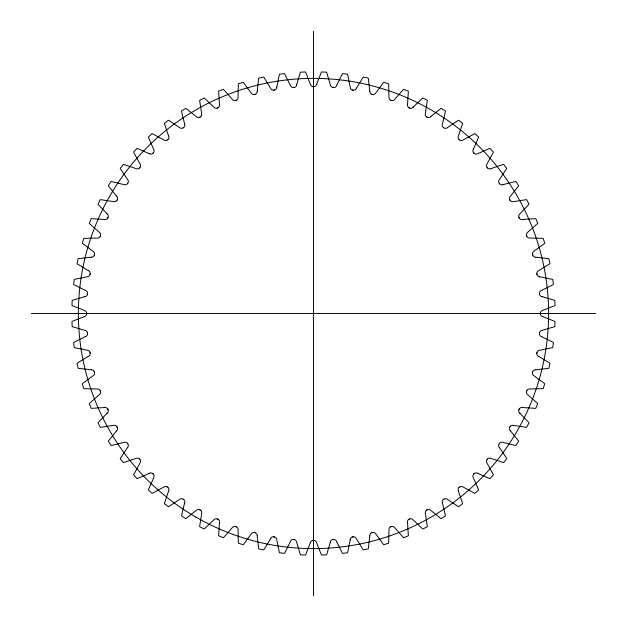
<?xml version="1.0" encoding="UTF-8"?>
<svg xmlns="http://www.w3.org/2000/svg" width="627" height="627" viewBox="0 0 627 627"><rect width="100%" height="100%" fill="white"/><g stroke="black" fill="none" stroke-linecap="round" stroke-linejoin="round"><path stroke-width="0.94" d="M86.542 313.751L86.542 313.249M540.458 313.187L540.458 313.813M257.195 91.221L258.669 78.148A241.654 241.654 0 0 1 263.732 77.027L270.59 88.258A3.268 3.268 0 0 0 273.85 90.217M369.805 535.779L368.331 548.852A241.654 241.654 0 0 1 363.268 549.973L356.41 538.742A3.268 3.268 0 0 0 353.15 536.783M87.427 293.405L87.38 293.969M539.573 333.595L539.628 332.968M276.789 87.161L279.383 74.26A241.654 241.654 0 0 1 284.533 73.586L290.379 85.374M350.211 539.839L347.617 552.74A241.654 241.654 0 0 1 342.467 553.414L336.621 541.626M219.458 522.628L218.627 535.756A241.654 241.654 0 0 0 223.424 537.739L232.123 527.871A3.268 3.268 0 0 1 235.681 526.5M407.542 104.372L408.373 91.244A241.654 241.654 0 0 0 403.576 89.261L394.877 99.129A3.268 3.268 0 0 1 391.373 100.516M90.029 273.842L89.935 274.399M536.955 353.22L537.065 352.601M296.649 84.825L300.364 72.199A241.654 241.654 0 0 1 305.553 71.972L310.349 84.222A3.268 3.268 0 0 0 313.226 86.73M330.351 542.175L326.636 554.801A241.654 241.654 0 0 1 321.447 555.028L316.651 542.778A3.268 3.268 0 0 0 313.774 540.27M94.356 254.452L94.191 255.064M532.644 372.548L532.809 371.936M316.651 84.222L321.447 71.972A241.654 241.654 0 0 1 326.636 72.199L330.351 84.825A3.268 3.268 0 0 0 332.992 87.568M310.349 542.778L305.553 555.028A241.654 241.654 0 0 1 300.364 554.801L296.649 542.175A3.268 3.268 0 0 0 294.008 539.432M184.573 503.12L181.477 515.903A241.654 241.654 0 0 0 185.851 518.694L196.133 510.488A3.268 3.268 0 0 1 199.88 509.751M100.312 235.642L100.116 236.167M526.664 391.42L526.884 390.833M336.621 85.374L342.467 73.586A241.654 241.654 0 0 1 347.617 74.26L350.211 87.161A3.268 3.268 0 0 0 352.609 90.123M290.379 541.626L284.533 553.414A241.654 241.654 0 0 1 279.383 552.74L276.789 539.839A3.268 3.268 0 0 0 274.391 536.877M168.538 491.16L164.337 503.63A241.654 241.654 0 0 0 168.459 506.788L179.416 499.507A3.268 3.268 0 0 1 183.202 499.108M107.938 217.295L107.672 217.867M519.062 409.705L519.328 409.133M356.41 88.258L363.268 77.027A241.654 241.654 0 0 1 368.331 78.148L369.805 91.221M270.59 538.742L263.732 549.973A241.654 241.654 0 0 1 258.669 548.852L257.195 535.779M473.401 149.155L478.667 137.094A241.654 241.654 0 0 0 474.835 133.59L463.29 139.892A3.268 3.268 0 0 1 459.52 139.993M117.069 199.801L116.818 200.24M509.9 427.253L510.213 426.705M127.728 183.115L127.406 183.578M499.233 443.94L499.594 443.422M127.493 447.584L120.212 458.541A241.654 241.654 0 0 0 123.37 462.663L135.84 458.462A3.268 3.268 0 0 1 139.609 459.058M139.837 167.37L139.437 167.856M487.163 459.63L487.563 459.144M413.248 107.037L422.778 97.961A241.654 241.654 0 0 1 427.379 100.359L425.412 113.369A3.268 3.268 0 0 0 426.65 116.975M116.512 430.867L108.306 441.149A241.654 241.654 0 0 0 111.097 445.523L123.88 442.427A3.268 3.268 0 0 1 127.579 443.344M153.192 152.839L152.839 153.192M473.761 474.208L474.208 473.761M430.867 116.512L441.149 108.306A241.654 241.654 0 0 1 445.523 111.097L442.427 123.88A3.268 3.268 0 0 0 443.344 127.579M107.037 413.248L97.961 422.778A241.654 241.654 0 0 0 100.359 427.379L113.369 425.412A3.268 3.268 0 0 1 116.975 426.65M167.856 139.437L167.37 139.837M459.144 487.563L459.63 487.163M447.584 127.493L458.541 120.212A241.654 241.654 0 0 1 462.663 123.37L458.462 135.84A3.268 3.268 0 0 0 459.058 139.609M183.578 127.406L183.115 127.728M443.422 499.594L443.94 499.233M200.24 116.818L199.801 117.069M426.705 510.213L427.253 509.9M149.155 473.401L137.094 478.667A241.654 241.654 0 0 1 133.59 474.835L139.892 463.29A3.268 3.268 0 0 0 139.993 459.52M88.258 356.41L77.027 363.268A241.654 241.654 0 0 0 78.148 368.331L91.221 369.805M217.867 107.672L217.295 107.938M409.133 519.328L409.705 519.062M491.16 168.538L503.63 164.337A241.654 241.654 0 0 1 506.788 168.459L499.507 179.416A3.268 3.268 0 0 0 499.108 183.202M85.374 336.621L73.586 342.467A241.654 241.654 0 0 0 74.26 347.617L87.161 350.211A3.268 3.268 0 0 1 90.123 352.609M541.626 290.379L553.414 284.533A241.654 241.654 0 0 0 552.74 279.383L539.839 276.789M236.167 100.116L235.642 100.312M390.833 526.884L391.42 526.664M503.12 184.573L515.903 181.477A241.654 241.654 0 0 1 518.694 185.851L510.488 196.133A3.268 3.268 0 0 0 509.751 199.88M84.222 316.651L71.972 321.447A241.654 241.654 0 0 0 72.199 326.636L84.825 330.351A3.268 3.268 0 0 1 87.568 332.992M255.064 94.191L254.452 94.356M371.936 532.809L372.548 532.644M84.825 296.649L72.199 300.364A241.654 241.654 0 0 0 71.972 305.553L84.222 310.349A3.268 3.268 0 0 1 86.73 313.226M274.399 89.935L273.842 90.029M352.601 537.065L353.22 536.955M522.628 219.458L535.756 218.627A241.654 241.654 0 0 1 537.739 223.424L527.871 232.123A3.268 3.268 0 0 0 526.5 235.681M104.372 407.542L91.244 408.373A241.654 241.654 0 0 1 89.261 403.576L99.129 394.877A3.268 3.268 0 0 0 100.516 391.373M293.969 87.38L293.405 87.427M332.968 539.628L333.595 539.573M91.221 257.195L78.148 258.669A241.654 241.654 0 0 0 77.027 263.732L88.258 270.59M535.779 369.805L548.852 368.331A241.654 241.654 0 0 0 549.973 363.268L538.742 356.41M313.751 86.542L313.249 86.542M313.187 540.458L313.813 540.458M31.35 313.5L595.65 313.5M535.779 257.195L548.852 258.669A241.654 241.654 0 0 1 549.973 263.732L538.742 270.59A3.268 3.268 0 0 0 536.783 273.85M333.595 87.427L333.031 87.38M293.405 539.573L294.032 539.628M104.372 219.458L91.244 218.627A241.654 241.654 0 0 0 89.261 223.424L99.129 232.123A3.268 3.268 0 0 1 100.516 235.627M522.628 407.542L535.756 408.373A241.654 241.654 0 0 0 537.739 403.576L527.871 394.877A3.268 3.268 0 0 1 526.484 391.373M353.158 90.029L352.601 89.935M273.78 536.955L274.399 537.065M542.175 296.649L554.801 300.364A241.654 241.654 0 0 1 555.028 305.553L542.778 310.349A3.268 3.268 0 0 0 540.27 313.226M372.548 94.356L371.936 94.191M254.452 532.644L255.064 532.809M542.778 316.651L555.028 321.447A241.654 241.654 0 0 1 554.801 326.636L542.175 330.351A3.268 3.268 0 0 0 539.432 332.992M391.358 100.312L390.833 100.116M235.58 526.664L236.167 526.884M541.626 336.621L553.414 342.467A241.654 241.654 0 0 1 552.74 347.617L539.839 350.211A3.268 3.268 0 0 0 536.877 352.609M85.374 290.379L73.586 284.533A241.654 241.654 0 0 1 74.26 279.383L87.161 276.789A3.268 3.268 0 0 0 90.123 274.391M409.705 107.938L409.133 107.672M217.295 519.062L217.867 519.328M149.155 153.599L137.094 148.333A241.654 241.654 0 0 0 133.59 152.165L139.892 163.71A3.268 3.268 0 0 1 139.993 167.48M477.845 473.401L489.906 478.667A241.654 241.654 0 0 0 493.41 474.835L487.108 463.29A3.268 3.268 0 0 1 487.007 459.52M427.199 117.069L426.76 116.818M199.747 509.9L200.295 510.213M443.885 127.728L443.422 127.406M183.06 499.233L183.578 499.594M459.63 139.837L459.144 139.437M167.37 487.163L167.856 487.563M519.963 413.248L529.039 422.778A241.654 241.654 0 0 1 526.641 427.379L513.631 425.412A3.268 3.268 0 0 0 510.025 426.65M107.037 213.752L97.961 204.222A241.654 241.654 0 0 1 100.359 199.621L113.369 201.588A3.268 3.268 0 0 0 116.975 200.35M474.161 153.192L473.808 152.839M152.792 473.761L153.239 474.208M510.488 430.867L518.694 441.149A241.654 241.654 0 0 1 515.903 445.523L503.12 442.427A3.268 3.268 0 0 0 499.421 443.344M116.512 196.133L108.306 185.851A241.654 241.654 0 0 1 111.097 181.477L123.88 184.573A3.268 3.268 0 0 0 127.579 183.656M487.563 167.856L487.163 167.37M139.437 459.144L139.837 459.63M499.507 447.584L506.788 458.541A241.654 241.654 0 0 1 503.63 462.663L491.16 458.462A3.268 3.268 0 0 0 487.391 459.058M127.493 179.416L120.212 168.459A241.654 241.654 0 0 1 123.37 164.337L135.84 168.538A3.268 3.268 0 0 0 139.609 167.942M499.594 183.578L499.272 183.115M127.406 443.422L127.767 443.94M510.182 200.24L509.931 199.801M116.787 426.705L117.1 427.253M519.328 217.867L519.062 217.295M107.672 409.133L107.938 409.705M458.462 491.16L462.663 503.63A241.654 241.654 0 0 1 458.541 506.788L447.584 499.507A3.268 3.268 0 0 0 443.798 499.108M168.538 135.84L164.337 123.37A241.654 241.654 0 0 1 168.459 120.212L179.416 127.493A3.268 3.268 0 0 0 183.202 127.892M526.884 236.167L526.688 235.642M100.116 390.833L100.336 391.42M442.427 503.12L445.523 515.903A241.654 241.654 0 0 1 441.149 518.694L430.867 510.488A3.268 3.268 0 0 0 427.12 509.751M184.573 123.88L181.477 111.097A241.654 241.654 0 0 1 185.851 108.306L196.133 116.512A3.268 3.268 0 0 0 199.88 117.249M532.809 255.064L532.644 254.452M94.191 371.936L94.356 372.548M537.065 274.399L536.971 273.842M89.935 352.601L90.045 353.22M407.542 522.628L408.373 535.756A241.654 241.654 0 0 1 403.576 537.739L394.877 527.871A3.268 3.268 0 0 0 391.319 526.5M219.458 104.372L218.627 91.244A241.654 241.654 0 0 1 223.424 89.261L232.123 99.129A3.268 3.268 0 0 0 235.681 100.5M539.62 293.969L539.573 293.405M87.372 332.968L87.427 333.595M313.5 31.35L313.5 595.65M542.763 316.706A3.268 3.268 0 0 1 540.27 313.829M542.167 296.712A3.268 3.268 0 0 1 539.439 294.063M539.385 293.46A3.268 3.268 0 0 1 541.618 290.387M539.831 276.844A3.268 3.268 0 0 1 536.884 274.446M535.779 257.258A3.268 3.268 0 0 1 532.629 255.126M532.456 254.484A3.268 3.268 0 0 1 534.118 251.066L544.738 243.307A241.654 241.654 0 0 0 543.178 238.362L530.027 238.041A3.268 3.268 0 0 1 526.711 236.254M522.636 219.513A3.268 3.268 0 0 1 519.164 217.961M518.913 217.412A3.268 3.268 0 0 1 519.955 213.76L529.039 204.222A241.654 241.654 0 0 0 526.641 199.621L513.631 201.588A3.268 3.268 0 0 1 510.057 200.405M503.136 184.628A3.268 3.268 0 0 1 499.453 183.703M491.184 168.592A3.268 3.268 0 0 1 487.43 167.989M487.038 167.527A3.268 3.268 0 0 1 487.101 163.725L493.41 152.165A241.654 241.654 0 0 0 489.906 148.333L477.845 153.599A3.268 3.268 0 0 1 474.09 153.38M473.659 152.957A3.268 3.268 0 0 1 473.385 149.163M447.623 127.54A3.268 3.268 0 0 1 443.845 127.932M430.906 116.559A3.268 3.268 0 0 1 427.175 117.273M413.295 107.076A3.268 3.268 0 0 1 409.643 108.118M409.094 107.86A3.268 3.268 0 0 1 407.534 104.388M390.801 100.312A3.268 3.268 0 0 1 388.952 96.989L388.638 83.822A241.654 241.654 0 0 0 383.693 82.262L375.879 92.851A3.268 3.268 0 0 1 372.516 94.544M371.874 94.371A3.268 3.268 0 0 1 369.742 91.221M356.465 88.282A3.268 3.268 0 0 1 353.205 90.233M336.675 85.39A3.268 3.268 0 0 1 333.595 87.623M316.706 84.237A3.268 3.268 0 0 1 313.829 86.73M296.712 84.833A3.268 3.268 0 0 1 294.063 87.561M293.46 87.615A3.268 3.268 0 0 1 290.387 85.382M276.844 87.169A3.268 3.268 0 0 1 274.446 90.116M257.258 91.221A3.268 3.268 0 0 1 255.126 94.371M254.484 94.544A3.268 3.268 0 0 1 251.066 92.882L243.307 82.262A241.654 241.654 0 0 0 238.362 83.822L238.041 96.973A3.268 3.268 0 0 1 236.254 100.289M219.513 104.364A3.268 3.268 0 0 1 217.961 107.836M217.412 108.087A3.268 3.268 0 0 1 213.76 107.045L204.222 97.961A241.654 241.654 0 0 0 199.621 100.359L201.588 113.369A3.268 3.268 0 0 1 200.405 116.943M184.628 123.864A3.268 3.268 0 0 1 183.703 127.547M168.592 135.816A3.268 3.268 0 0 1 167.989 139.57M167.527 139.962A3.268 3.268 0 0 1 163.725 139.899L152.165 133.59A241.654 241.654 0 0 0 148.333 137.094L153.599 149.155A3.268 3.268 0 0 1 153.38 152.91M152.957 153.341A3.268 3.268 0 0 1 149.163 153.615M127.54 179.377A3.268 3.268 0 0 1 127.932 183.155M116.559 196.094A3.268 3.268 0 0 1 117.273 199.825M107.076 213.705A3.268 3.268 0 0 1 108.118 217.357M107.86 217.906A3.268 3.268 0 0 1 104.388 219.466M100.312 236.199A3.268 3.268 0 0 1 96.989 238.048L83.822 238.362A241.654 241.654 0 0 0 82.262 243.307L92.851 251.121A3.268 3.268 0 0 1 94.544 254.484M94.371 255.126A3.268 3.268 0 0 1 91.221 257.258M88.282 270.535A3.268 3.268 0 0 1 90.233 273.795M87.561 294.063A3.268 3.268 0 0 1 84.833 296.712M85.382 290.387A3.268 3.268 0 0 1 87.615 293.46M86.73 313.829A3.268 3.268 0 0 1 84.237 316.706M87.623 333.595A3.268 3.268 0 0 1 85.39 336.675M90.233 353.205A3.268 3.268 0 0 1 88.282 356.465M91.221 369.742A3.268 3.268 0 0 1 94.371 371.874M94.544 372.516A3.268 3.268 0 0 1 92.882 375.934L82.262 383.693A241.654 241.654 0 0 0 83.822 388.638L96.973 388.959A3.268 3.268 0 0 1 100.312 390.801M108.118 409.643A3.268 3.268 0 0 1 107.076 413.295M104.388 407.534A3.268 3.268 0 0 1 107.86 409.094M117.273 427.175A3.268 3.268 0 0 1 116.559 430.906M127.932 443.845A3.268 3.268 0 0 1 127.54 447.623M153.38 474.09A3.268 3.268 0 0 1 153.654 477.876L148.333 489.906A241.654 241.654 0 0 0 152.165 493.41L163.71 487.108A3.268 3.268 0 0 1 167.527 487.038M149.163 473.385A3.268 3.268 0 0 1 152.957 473.659M167.989 487.43A3.268 3.268 0 0 1 168.592 491.184M183.703 499.453A3.268 3.268 0 0 1 184.628 503.136M200.405 510.057A3.268 3.268 0 0 1 201.643 513.646L199.621 526.641A241.654 241.654 0 0 0 204.222 529.039L213.752 519.963A3.268 3.268 0 0 1 217.412 518.913M217.961 519.164A3.268 3.268 0 0 1 219.513 522.636M236.254 526.711A3.268 3.268 0 0 1 238.103 530.034L238.362 543.178A241.654 241.654 0 0 0 243.307 544.738L251.121 534.149A3.268 3.268 0 0 1 254.484 532.456M255.126 532.629A3.268 3.268 0 0 1 257.258 535.779M270.535 538.718A3.268 3.268 0 0 1 273.795 536.767M290.325 541.61A3.268 3.268 0 0 1 293.405 539.377M310.294 542.763A3.268 3.268 0 0 1 313.171 540.27M330.288 542.167A3.268 3.268 0 0 1 332.937 539.439M333.54 539.385A3.268 3.268 0 0 1 336.613 541.618M350.156 539.831A3.268 3.268 0 0 1 352.554 536.884M369.742 535.779A3.268 3.268 0 0 1 371.874 532.629M372.516 532.456A3.268 3.268 0 0 1 375.934 534.118L383.693 544.738A241.654 241.654 0 0 0 388.638 543.178L388.959 530.027A3.268 3.268 0 0 1 390.746 526.711M407.487 522.636A3.268 3.268 0 0 1 409.039 519.164M409.588 518.913A3.268 3.268 0 0 1 413.24 519.955L422.778 529.039A241.654 241.654 0 0 0 427.379 526.641L425.412 513.631A3.268 3.268 0 0 1 426.595 510.057M442.372 503.136A3.268 3.268 0 0 1 443.297 499.453M458.408 491.184A3.268 3.268 0 0 1 459.011 487.43M459.473 487.038A3.268 3.268 0 0 1 463.275 487.101L474.835 493.41A241.654 241.654 0 0 0 478.667 489.906L473.401 477.845A3.268 3.268 0 0 1 473.62 474.09M474.043 473.659A3.268 3.268 0 0 1 477.837 473.385M499.46 447.623A3.268 3.268 0 0 1 499.068 443.845M510.441 430.906A3.268 3.268 0 0 1 509.727 427.175M519.924 413.295A3.268 3.268 0 0 1 518.882 409.643M519.14 409.094A3.268 3.268 0 0 1 522.612 407.534M526.688 390.801A3.268 3.268 0 0 1 530.011 388.952L543.178 388.638A241.654 241.654 0 0 0 544.738 383.693L534.149 375.879A3.268 3.268 0 0 1 532.456 372.516M532.629 371.874A3.268 3.268 0 0 1 535.779 369.742M538.718 356.465A3.268 3.268 0 0 1 536.767 353.205M541.61 336.675A3.268 3.268 0 0 1 539.377 333.595M195.938 517.126A235.125 235.125 0 0 0 548.625 313.5A235.125 235.125 0 0 0 195.938 109.874A235.125 235.125 0 0 0 195.938 517.126"/></g></svg>
